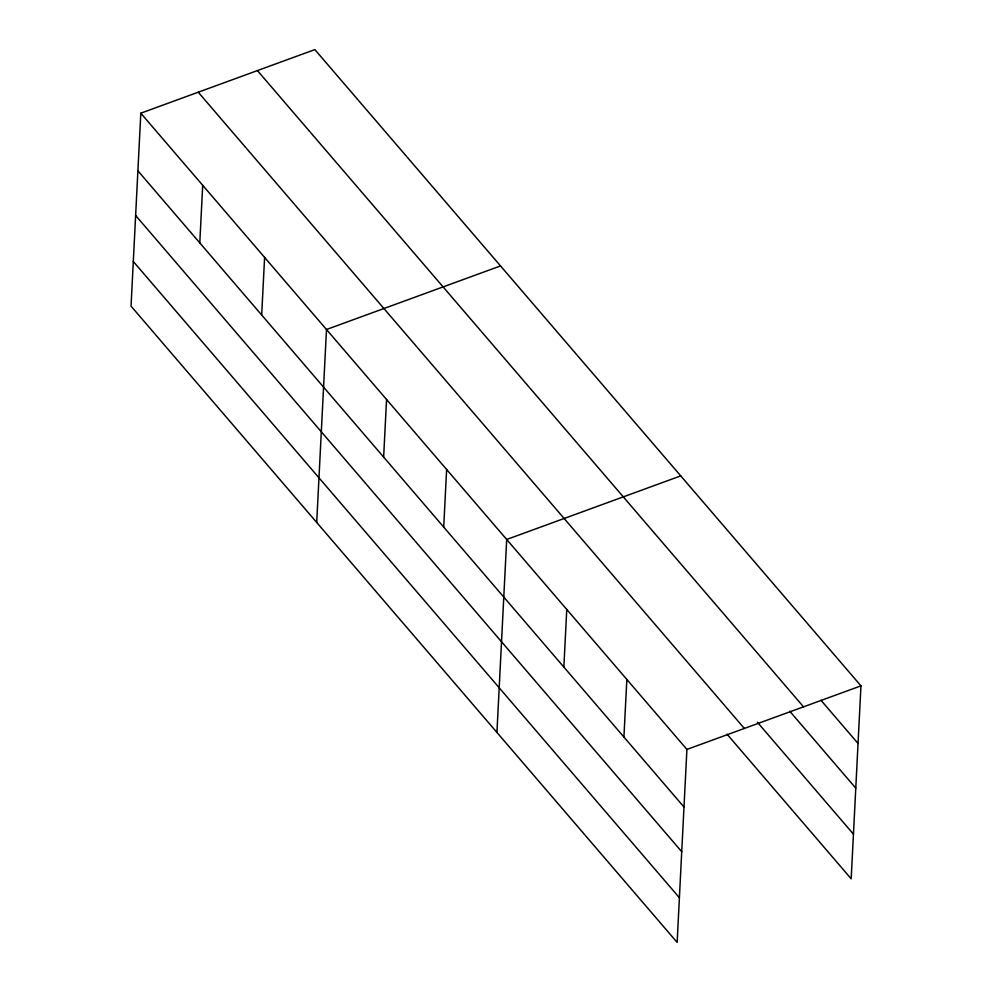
<?xml version="1.0" encoding="UTF-8"?>
<svg xmlns="http://www.w3.org/2000/svg" width="992" height="992" viewBox="0 0 992 992"><rect width="100%" height="100%" fill="white"/><g stroke="black" fill="none" stroke-linecap="round" stroke-linejoin="round"><path stroke-width="1.49" d="M140.814 113.187L131.043 306.144L677.139 942.4L686.91 749.431L140.814 113.187L314.861 49.6L860.957 685.856L851.186 878.813L727.037 734.179M199.789 242.904L202.703 185.293M261.677 315.01L264.604 257.399M316.708 522.474L326.492 329.505L500.538 265.93M383.644 457.101L386.558 399.491M443.709 527.099L446.623 469.489M496.93 732.431L506.701 539.474L680.748 475.887M563.853 667.07L566.767 609.46M623.918 737.056L626.845 679.446M686.91 749.431L860.957 685.856M820.992 700.302L858.043 743.467M257.424 70.581L803.52 706.837M789.694 711.14L855.774 788.132M757.33 722.164L853.442 834.148M198.251 92.206L744.347 728.45M137.9 170.798L683.996 807.042M135.631 215.462L681.727 851.706M133.3 261.479L679.396 897.735"/></g></svg>
